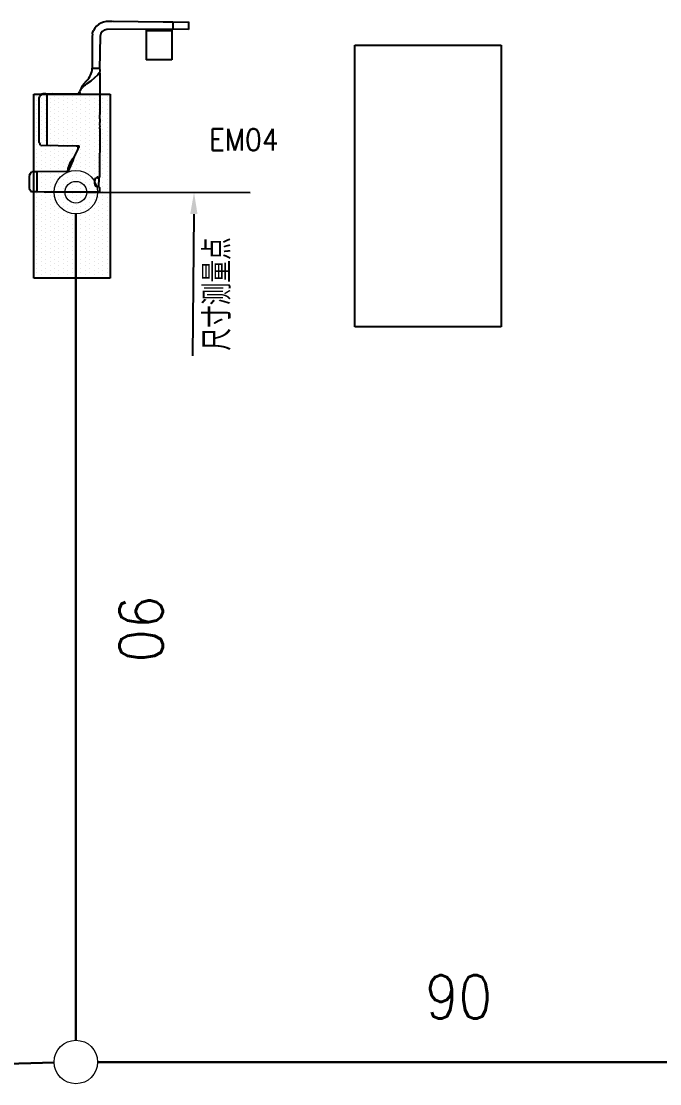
# Model space of a CAD drawing. Header units: inches. Extents: x 47316 to 59086, y 3141 to 11743.
# Drawn here: x 51730.7 to 51804.2, y 11268.4 to 11390.5 of the extents above; entities that cross this region are included whole.
import ezdxf

# ---------------------------------------------------------------- set-up
doc = ezdxf.new("R2010")
doc.units = ezdxf.units.IN
doc.header["$MEASUREMENT"] = 0
doc.styles.get("Standard").update_dxf_attribs({"font": ''})
doc.styles.add('样式 100', font='SimSun.ttf', dxfattribs={"width": 0.7, "height": 3.5})
doc.styles.get('Standard').set_extended_font_data('SimSun')
doc.linetypes.add('_VH_FELT_TAPE', pattern='A,0.4,-0.7,["FELT",Standard,S=0.3,R=0,X=-0.5,Y=-0.15],-0.7', length=1.8)

msp = doc.modelspace()

# ---------------------------------------------------------------- linework, layer by layer
at = {"color": 0, "linetype": 'Continuous', "lineweight": -3}
for p, q in [((51741.13, 11390.49), (51741.16, 11390.52)), ((51741.16, 11390.52), (51741.23, 11390.52)), ((51741.23, 11390.52), (51741.26, 11390.49)), ((51741.26, 11390.49), (51741.32, 11390.52)), ((51741.32, 11390.52), (51747.06, 11390.47)), ((51747.06, 11390.47), (51748.14, 11390.44)), ((51748.14, 11390.44), (51748.2, 11390.42)), ((51748.17, 11390.42), (51748.17, 11389.61)), ((51748.2, 11390.42), (51749.97, 11390.46)), ((51749.97, 11390.46), (51749.97, 11389.64)), ((51738.9, 11389.08), (51739.06, 11389.45)), ((51738.9, 11389.08), (51738.93, 11389.02)), ((51738.93, 11388.92), (51738.9, 11388.89)), ((51738.9, 11388.89), (51738.9, 11385.12)), ((51738.93, 11389.02), (51738.93, 11388.92)), ((51739.8, 11388.82), (51739.75, 11385.02)), ((51749.98, 11389.58), (51740.57, 11389.61)), ((51740.57, 11389.61), (51740.57, 11389.59)), ((51745.09, 11389.57), (51745.1, 11389.48)), ((51745.1, 11389.48), (51745.11, 11386.13)), ((51748.04, 11389.41), (51745.12, 11389.41)), ((51748.07, 11389.54), (51748.06, 11389.44)), ((51748.06, 11389.44), (51748.06, 11386.1)), ((51749.97, 11389.64), (51749.98, 11389.58)), ((51739.75, 11385.08), (51738.93, 11385.08)), ((51745.11, 11386.13), (51745.11, 11386.1)), ((51748.06, 11386.1), (51745.11, 11386.1)), ((51739.17, 11384), (51738.73, 11383.65)), ((51739.51, 11384.34), (51739.17, 11384)), ((51739.77, 11384.82), (51739.72, 11384.59)), ((51739.72, 11384.59), (51739.75, 11384.59)), ((51739.75, 11385.02), (51739.78, 11384.99)), ((51739.75, 11384.59), (51739.78, 11384.56)), ((51739.78, 11384.99), (51739.77, 11384.82)), ((51739.78, 11384.56), (51739.78, 11380.04)), ((51737.76, 11383.11), (51737.47, 11382.49)), ((51738.04, 11383.16), (51737.78, 11382.9)), ((51737.86, 11383.24), (51737.85, 11383.22)), ((51738.25, 11383.67), (51737.86, 11383.24)), ((51738.73, 11383.65), (51738.2, 11383.29)), ((51732.76, 11381.61), (51732.76, 11376.67)), ((51734.38, 11382.17), (51733.66, 11382.14)), ((51733.69, 11382.14), (51733.69, 11376.27)), ((51734.41, 11382.14), (51734.38, 11382.17)), ((51737.33, 11382.14), (51734.41, 11382.14)), ((51737.32, 11382.27), (51737.29, 11382.17)), ((51737.43, 11382.14), (51737.33, 11382.14)), ((51737.43, 11382.37), (51737.46, 11382.33)), ((51737.46, 11382.17), (51737.43, 11382.14)), ((51737.46, 11382.33), (51737.46, 11382.17)), ((51739.78, 11380.04), (51739.75, 11379.97)), ((51739.75, 11379.97), (51739.78, 11379.94)), ((51739.78, 11379.81), (51739.75, 11379.78)), ((51739.75, 11379.78), (51739.78, 11378.89)), ((51739.78, 11379.94), (51739.78, 11379.81)), ((51739.77, 11378.14), (51739.74, 11372.64)), ((51739.78, 11378.89), (51739.75, 11378.86)), ((51739.75, 11378.86), (51739.75, 11378.79)), ((51739.75, 11378.79), (51739.78, 11378.76)), ((51739.78, 11378.76), (51739.75, 11378.7)), ((51739.75, 11378.7), (51739.77, 11378.37)), ((51732.76, 11376.67), (51732.81, 11376.54)), ((51732.81, 11376.54), (51732.9, 11376.43)), ((51732.94, 11376.29), (51737.07, 11376.22)), ((51737.22, 11375.75), (51736.83, 11374.97)), ((51737.07, 11376.22), (51737.39, 11376.21)), ((51737.26, 11375.85), (51737.22, 11375.75)), ((51737.23, 11376.21), (51737.26, 11375.98)), ((51737.26, 11375.98), (51737.26, 11375.85)), ((51736.67, 11374.51), (51736.15, 11373.29)), ((51736.52, 11374.53), (51736.5, 11374.48)), ((51736.64, 11374.67), (51736.52, 11374.53)), ((51736.67, 11374.54), (51736.57, 11374.57)), ((51736.71, 11374.7), (51736.64, 11374.67)), ((51736.68, 11374.53), (51736.67, 11374.51)), ((51736.74, 11374.8), (51736.68, 11374.53)), ((51736.83, 11374.97), (51736.74, 11374.8)), ((51731.78, 11373), (51731.66, 11372.8)), ((51731.92, 11373.16), (51731.78, 11373)), ((51731.92, 11373.2), (51731.92, 11373.16)), ((51731.99, 11373.19), (51731.92, 11373.2)), ((51732.02, 11373.23), (51731.99, 11373.19)), ((51732.51, 11373.23), (51732.02, 11373.23)), ((51732.58, 11373.21), (51732.51, 11373.23)), ((51732.54, 11373.19), (51732.54, 11370.93)), ((51736.02, 11373.25), (51732.58, 11373.21)), ((51736.03, 11373.26), (51736.02, 11373.25)), ((51736.15, 11373.29), (51736.05, 11373.29)), ((51731.66, 11372.8), (51731.66, 11371.29)), ((51739.27, 11372.49), (51739.33, 11372.51)), ((51739.34, 11372.49), (51739.31, 11372.45)), ((51739.46, 11372.6), (51739.34, 11372.49)), ((51739.65, 11372.44), (51739.39, 11372.51)), ((51739.59, 11372.6), (51739.46, 11372.6)), ((51739.65, 11372.44), (51739.64, 11371.56)), ((51739.65, 11372.54), (51739.65, 11372.44)), ((51731.66, 11371.29), (51731.9, 11370.92)), ((51732.58, 11370.92), (51731.9, 11370.92)), ((51733.36, 11370.88), (51732.58, 11370.92)), ((51734.22, 11370.87), (51733.36, 11370.88)), ((51734.28, 11370.9), (51734.22, 11370.87)), ((51734.31, 11370.87), (51734.28, 11370.9)), ((51739.72, 11370.87), (51734.31, 11370.87)), ((51739.59, 11371.52), (51739.36, 11371.52)), ((51739.62, 11371.55), (51739.59, 11371.52)), ((51739.64, 11371.56), (51739.73, 11371.43)), ((51739.75, 11370.9), (51739.72, 11370.87)), ((51739.73, 11371.43), (51739.75, 11371.39)), ((51739.75, 11371.39), (51739.75, 11370.9))]:
    msp.add_line(p, q, dxfattribs=at)
at = {"color": 1, "lineweight": -3}
for p, q in [((51769.1, 11355.38), (51769.1, 11387.79)), ((51769.1, 11387.79), (51785.95, 11387.79)), ((51785.95, 11387.79), (51785.95, 11355.38)), ((51785.95, 11355.38), (51769.1, 11355.38))]:
    msp.add_line(p, q, dxfattribs=at)
at = {"color": 0}
for p, q in [((51732.17, 11361), (51732.17, 11382.14)), ((51732.17, 11382.14), (51740.98, 11382.14)), ((51732.52, 11381.91), (51732.52, 11381.91)), ((51733.03, 11381.66), (51733.03, 11381.66)), ((51733.54, 11381.91), (51733.54, 11381.91)), ((51734.05, 11381.66), (51734.05, 11381.66)), ((51734.55, 11381.91), (51734.55, 11381.91)), ((51735.06, 11381.66), (51735.06, 11381.66)), ((51735.57, 11381.91), (51735.57, 11381.91)), ((51736.07, 11381.66), (51736.07, 11381.66)), ((51736.58, 11381.91), (51736.58, 11381.91)), ((51737.09, 11381.66), (51737.09, 11381.66)), ((51737.59, 11381.91), (51737.59, 11381.91)), ((51738.1, 11381.66), (51738.1, 11381.66)), ((51738.61, 11381.91), (51738.61, 11381.91)), ((51739.12, 11381.66), (51739.12, 11381.66)), ((51739.62, 11381.91), (51739.62, 11381.91)), ((51740.13, 11381.66), (51740.13, 11381.66)), ((51740.64, 11381.91), (51740.64, 11381.91)), ((51740.98, 11382.14), (51740.98, 11361)), ((51732.52, 11381.4), (51732.52, 11381.4)), ((51732.52, 11380.9), (51732.52, 11380.9)), ((51732.52, 11380.39), (51732.52, 11380.39)), ((51733.03, 11381.15), (51733.03, 11381.15)), ((51733.03, 11380.64), (51733.03, 11380.64)), ((51733.54, 11381.4), (51733.54, 11381.4)), ((51733.54, 11380.9), (51733.54, 11380.9)), ((51733.54, 11380.39), (51733.54, 11380.39)), ((51734.05, 11381.15), (51734.05, 11381.15)), ((51734.05, 11380.64), (51734.05, 11380.64)), ((51734.55, 11381.4), (51734.55, 11381.4)), ((51734.55, 11380.9), (51734.55, 11380.9)), ((51734.55, 11380.39), (51734.55, 11380.39)), ((51735.06, 11381.15), (51735.06, 11381.15)), ((51735.06, 11380.64), (51735.06, 11380.64)), ((51735.57, 11381.4), (51735.57, 11381.4)), ((51735.57, 11380.9), (51735.57, 11380.9)), ((51735.57, 11380.39), (51735.57, 11380.39)), ((51736.07, 11381.15), (51736.07, 11381.15)), ((51736.07, 11380.64), (51736.07, 11380.64)), ((51736.58, 11381.4), (51736.58, 11381.4)), ((51736.58, 11380.9), (51736.58, 11380.9)), ((51736.58, 11380.39), (51736.58, 11380.39)), ((51737.09, 11381.15), (51737.09, 11381.15)), ((51737.09, 11380.64), (51737.09, 11380.64)), ((51737.59, 11381.4), (51737.59, 11381.4)), ((51737.59, 11380.9), (51737.59, 11380.9)), ((51737.59, 11380.39), (51737.59, 11380.39)), ((51738.1, 11381.15), (51738.1, 11381.15)), ((51738.1, 11380.64), (51738.1, 11380.64)), ((51738.61, 11381.4), (51738.61, 11381.4)), ((51738.61, 11380.9), (51738.61, 11380.9)), ((51738.61, 11380.39), (51738.61, 11380.39)), ((51739.12, 11381.15), (51739.12, 11381.15)), ((51739.12, 11380.64), (51739.12, 11380.64)), ((51739.62, 11381.4), (51739.62, 11381.4)), ((51739.62, 11380.9), (51739.62, 11380.9)), ((51739.62, 11380.39), (51739.62, 11380.39)), ((51740.13, 11381.15), (51740.13, 11381.15)), ((51740.13, 11380.64), (51740.13, 11380.64)), ((51740.64, 11381.4), (51740.64, 11381.4)), ((51740.64, 11380.9), (51740.64, 11380.9)), ((51740.64, 11380.39), (51740.64, 11380.39)), ((51732.52, 11379.88), (51732.52, 11379.88)), ((51732.52, 11379.38), (51732.52, 11379.38)), ((51733.03, 11380.14), (51733.03, 11380.14)), ((51733.03, 11379.63), (51733.03, 11379.63)), ((51733.03, 11379.12), (51733.03, 11379.12)), ((51733.54, 11379.88), (51733.54, 11379.88)), ((51733.54, 11379.38), (51733.54, 11379.38)), ((51734.05, 11380.14), (51734.05, 11380.14)), ((51734.05, 11379.63), (51734.05, 11379.63)), ((51734.05, 11379.12), (51734.05, 11379.12)), ((51734.55, 11379.88), (51734.55, 11379.88)), ((51734.55, 11379.38), (51734.55, 11379.38)), ((51735.06, 11380.14), (51735.06, 11380.14)), ((51735.06, 11379.63), (51735.06, 11379.63)), ((51735.06, 11379.12), (51735.06, 11379.12)), ((51735.57, 11379.88), (51735.57, 11379.88)), ((51735.57, 11379.38), (51735.57, 11379.38)), ((51736.07, 11380.14), (51736.07, 11380.14)), ((51736.07, 11379.63), (51736.07, 11379.63)), ((51736.07, 11379.12), (51736.07, 11379.12)), ((51736.58, 11379.88), (51736.58, 11379.88)), ((51736.58, 11379.38), (51736.58, 11379.38)), ((51737.09, 11380.14), (51737.09, 11380.14)), ((51737.09, 11379.63), (51737.09, 11379.63)), ((51737.09, 11379.12), (51737.09, 11379.12)), ((51737.59, 11379.88), (51737.59, 11379.88)), ((51737.59, 11379.38), (51737.59, 11379.38)), ((51738.1, 11380.14), (51738.1, 11380.14)), ((51738.1, 11379.63), (51738.1, 11379.63)), ((51738.1, 11379.12), (51738.1, 11379.12)), ((51738.61, 11379.88), (51738.61, 11379.88)), ((51738.61, 11379.38), (51738.61, 11379.38)), ((51739.12, 11380.14), (51739.12, 11380.14)), ((51739.12, 11379.63), (51739.12, 11379.63)), ((51739.12, 11379.12), (51739.12, 11379.12)), ((51739.62, 11379.88), (51739.62, 11379.88)), ((51739.62, 11379.38), (51739.62, 11379.38)), ((51740.13, 11380.14), (51740.13, 11380.14)), ((51740.13, 11379.63), (51740.13, 11379.63)), ((51740.13, 11379.12), (51740.13, 11379.12)), ((51740.64, 11379.88), (51740.64, 11379.88)), ((51740.64, 11379.38), (51740.64, 11379.38)), ((51732.52, 11378.87), (51732.52, 11378.87)), ((51732.52, 11378.36), (51732.52, 11378.36)), ((51732.52, 11377.86), (51732.52, 11377.86)), ((51733.03, 11378.62), (51733.03, 11378.62)), ((51733.03, 11378.11), (51733.03, 11378.11)), ((51733.54, 11378.87), (51733.54, 11378.87)), ((51733.54, 11378.36), (51733.54, 11378.36)), ((51733.54, 11377.86), (51733.54, 11377.86)), ((51734.05, 11378.62), (51734.05, 11378.62)), ((51734.05, 11378.11), (51734.05, 11378.11)), ((51734.55, 11378.87), (51734.55, 11378.87)), ((51734.55, 11378.36), (51734.55, 11378.36)), ((51734.55, 11377.86), (51734.55, 11377.86)), ((51735.06, 11378.62), (51735.06, 11378.62)), ((51735.06, 11378.11), (51735.06, 11378.11)), ((51735.57, 11378.87), (51735.57, 11378.87)), ((51735.57, 11378.36), (51735.57, 11378.36)), ((51735.57, 11377.86), (51735.57, 11377.86)), ((51736.07, 11378.62), (51736.07, 11378.62)), ((51736.07, 11378.11), (51736.07, 11378.11)), ((51736.58, 11378.87), (51736.58, 11378.87)), ((51736.58, 11378.36), (51736.58, 11378.36)), ((51736.58, 11377.86), (51736.58, 11377.86)), ((51737.09, 11378.62), (51737.09, 11378.62)), ((51737.09, 11378.11), (51737.09, 11378.11)), ((51737.59, 11378.87), (51737.59, 11378.87)), ((51737.59, 11378.36), (51737.59, 11378.36)), ((51737.59, 11377.86), (51737.59, 11377.86)), ((51738.1, 11378.62), (51738.1, 11378.62)), ((51738.1, 11378.11), (51738.1, 11378.11)), ((51738.61, 11378.87), (51738.61, 11378.87)), ((51738.61, 11378.36), (51738.61, 11378.36)), ((51738.61, 11377.86), (51738.61, 11377.86)), ((51739.12, 11378.62), (51739.12, 11378.62)), ((51739.12, 11378.11), (51739.12, 11378.11)), ((51739.62, 11378.87), (51739.62, 11378.87)), ((51739.62, 11378.36), (51739.62, 11378.36)), ((51739.62, 11377.86), (51739.62, 11377.86)), ((51740.13, 11378.62), (51740.13, 11378.62)), ((51740.13, 11378.11), (51740.13, 11378.11)), ((51740.64, 11378.87), (51740.64, 11378.87)), ((51740.64, 11378.36), (51740.64, 11378.36)), ((51740.64, 11377.86), (51740.64, 11377.86)), ((51732.52, 11377.35), (51732.52, 11377.35)), ((51732.52, 11376.84), (51732.52, 11376.84)), ((51733.03, 11377.6), (51733.03, 11377.6)), ((51733.03, 11377.1), (51733.03, 11377.1)), ((51733.03, 11376.59), (51733.03, 11376.59)), ((51733.54, 11377.35), (51733.54, 11377.35)), ((51733.54, 11376.84), (51733.54, 11376.84)), ((51734.05, 11377.6), (51734.05, 11377.6)), ((51734.05, 11377.1), (51734.05, 11377.1)), ((51734.05, 11376.59), (51734.05, 11376.59)), ((51734.55, 11377.35), (51734.55, 11377.35)), ((51734.55, 11376.84), (51734.55, 11376.84)), ((51735.06, 11377.6), (51735.06, 11377.6)), ((51735.06, 11377.1), (51735.06, 11377.1)), ((51735.06, 11376.59), (51735.06, 11376.59)), ((51735.57, 11377.35), (51735.57, 11377.35)), ((51735.57, 11376.84), (51735.57, 11376.84)), ((51736.07, 11377.6), (51736.07, 11377.6)), ((51736.07, 11377.1), (51736.07, 11377.1)), ((51736.07, 11376.59), (51736.07, 11376.59)), ((51736.58, 11377.35), (51736.58, 11377.35)), ((51736.58, 11376.84), (51736.58, 11376.84)), ((51737.09, 11377.6), (51737.09, 11377.6)), ((51737.09, 11377.1), (51737.09, 11377.1)), ((51737.09, 11376.59), (51737.09, 11376.59)), ((51737.59, 11377.35), (51737.59, 11377.35)), ((51737.59, 11376.84), (51737.59, 11376.84)), ((51738.1, 11377.6), (51738.1, 11377.6)), ((51738.1, 11377.1), (51738.1, 11377.1)), ((51738.1, 11376.59), (51738.1, 11376.59)), ((51738.61, 11377.35), (51738.61, 11377.35)), ((51738.61, 11376.84), (51738.61, 11376.84)), ((51739.12, 11377.6), (51739.12, 11377.6)), ((51739.12, 11377.1), (51739.12, 11377.1)), ((51739.12, 11376.59), (51739.12, 11376.59)), ((51739.62, 11377.35), (51739.62, 11377.35)), ((51739.62, 11376.84), (51739.62, 11376.84)), ((51740.13, 11377.6), (51740.13, 11377.6)), ((51740.13, 11377.1), (51740.13, 11377.1)), ((51740.13, 11376.59), (51740.13, 11376.59)), ((51740.64, 11377.35), (51740.64, 11377.35)), ((51740.64, 11376.84), (51740.64, 11376.84)), ((51732.52, 11376.33), (51732.52, 11376.33)), ((51732.52, 11375.83), (51732.52, 11375.83)), ((51732.52, 11375.32), (51732.52, 11375.32)), ((51733.03, 11376.08), (51733.03, 11376.08)), ((51733.03, 11375.57), (51733.03, 11375.57)), ((51733.54, 11376.33), (51733.54, 11376.33)), ((51733.54, 11375.83), (51733.54, 11375.83)), ((51733.54, 11375.32), (51733.54, 11375.32)), ((51734.05, 11376.08), (51734.05, 11376.08)), ((51734.05, 11375.57), (51734.05, 11375.57)), ((51734.55, 11376.33), (51734.55, 11376.33)), ((51734.55, 11375.83), (51734.55, 11375.83)), ((51734.55, 11375.32), (51734.55, 11375.32)), ((51735.06, 11376.08), (51735.06, 11376.08)), ((51735.06, 11375.57), (51735.06, 11375.57)), ((51735.57, 11376.33), (51735.57, 11376.33)), ((51735.57, 11375.83), (51735.57, 11375.83)), ((51735.57, 11375.32), (51735.57, 11375.32)), ((51736.07, 11376.08), (51736.07, 11376.08)), ((51736.07, 11375.57), (51736.07, 11375.57)), ((51736.58, 11376.33), (51736.58, 11376.33)), ((51736.58, 11375.83), (51736.58, 11375.83)), ((51736.58, 11375.32), (51736.58, 11375.32)), ((51737.09, 11376.08), (51737.09, 11376.08)), ((51737.09, 11375.57), (51737.09, 11375.57)), ((51737.59, 11376.33), (51737.59, 11376.33)), ((51737.59, 11375.83), (51737.59, 11375.83)), ((51737.59, 11375.32), (51737.59, 11375.32)), ((51738.1, 11376.08), (51738.1, 11376.08)), ((51738.1, 11375.57), (51738.1, 11375.57)), ((51738.61, 11376.33), (51738.61, 11376.33)), ((51738.61, 11375.83), (51738.61, 11375.83)), ((51738.61, 11375.32), (51738.61, 11375.32)), ((51739.12, 11376.08), (51739.12, 11376.08)), ((51739.12, 11375.57), (51739.12, 11375.57)), ((51739.62, 11376.33), (51739.62, 11376.33)), ((51739.62, 11375.83), (51739.62, 11375.83)), ((51739.62, 11375.32), (51739.62, 11375.32)), ((51740.13, 11376.08), (51740.13, 11376.08)), ((51740.13, 11375.57), (51740.13, 11375.57)), ((51740.64, 11376.33), (51740.64, 11376.33)), ((51740.64, 11375.83), (51740.64, 11375.83)), ((51740.64, 11375.32), (51740.64, 11375.32)), ((51732.52, 11374.81), (51732.52, 11374.81)), ((51732.52, 11374.31), (51732.52, 11374.31)), ((51733.03, 11375.07), (51733.03, 11375.07)), ((51733.03, 11374.56), (51733.03, 11374.56)), ((51733.54, 11374.81), (51733.54, 11374.81)), ((51733.54, 11374.31), (51733.54, 11374.31)), ((51734.05, 11375.07), (51734.05, 11375.07)), ((51734.05, 11374.56), (51734.05, 11374.56)), ((51734.55, 11374.81), (51734.55, 11374.81)), ((51734.55, 11374.31), (51734.55, 11374.31)), ((51735.06, 11375.07), (51735.06, 11375.07)), ((51735.06, 11374.56), (51735.06, 11374.56)), ((51735.57, 11374.81), (51735.57, 11374.81)), ((51735.57, 11374.31), (51735.57, 11374.31)), ((51736.07, 11375.07), (51736.07, 11375.07)), ((51736.07, 11374.56), (51736.07, 11374.56)), ((51736.58, 11374.81), (51736.58, 11374.81)), ((51736.58, 11374.31), (51736.58, 11374.31)), ((51737.09, 11375.07), (51737.09, 11375.07)), ((51737.09, 11374.56), (51737.09, 11374.56)), ((51737.59, 11374.81), (51737.59, 11374.81)), ((51737.59, 11374.31), (51737.59, 11374.31)), ((51738.1, 11375.07), (51738.1, 11375.07)), ((51738.1, 11374.56), (51738.1, 11374.56)), ((51738.61, 11374.81), (51738.61, 11374.81)), ((51738.61, 11374.31), (51738.61, 11374.31)), ((51739.12, 11375.07), (51739.12, 11375.07)), ((51739.12, 11374.56), (51739.12, 11374.56)), ((51739.62, 11374.81), (51739.62, 11374.81)), ((51739.62, 11374.31), (51739.62, 11374.31)), ((51740.13, 11375.07), (51740.13, 11375.07)), ((51740.13, 11374.56), (51740.13, 11374.56)), ((51740.64, 11374.81), (51740.64, 11374.81)), ((51740.64, 11374.31), (51740.64, 11374.31)), ((51732.52, 11373.8), (51732.52, 11373.8)), ((51732.52, 11373.29), (51732.52, 11373.29)), ((51733.03, 11374.05), (51733.03, 11374.05)), ((51733.03, 11373.55), (51733.03, 11373.55)), ((51733.03, 11373.04), (51733.03, 11373.04)), ((51733.54, 11373.8), (51733.54, 11373.8)), ((51733.54, 11373.29), (51733.54, 11373.29)), ((51734.05, 11374.05), (51734.05, 11374.05)), ((51734.05, 11373.55), (51734.05, 11373.55)), ((51734.05, 11373.04), (51734.05, 11373.04)), ((51734.55, 11373.8), (51734.55, 11373.8)), ((51734.55, 11373.29), (51734.55, 11373.29)), ((51735.06, 11374.05), (51735.06, 11374.05)), ((51735.06, 11373.55), (51735.06, 11373.55)), ((51735.06, 11373.04), (51735.06, 11373.04)), ((51735.57, 11373.8), (51735.57, 11373.8)), ((51735.57, 11373.29), (51735.57, 11373.29)), ((51736.07, 11374.05), (51736.07, 11374.05)), ((51736.07, 11373.55), (51736.07, 11373.55)), ((51736.07, 11373.04), (51736.07, 11373.04)), ((51736.58, 11373.8), (51736.58, 11373.8)), ((51736.58, 11373.29), (51736.58, 11373.29)), ((51737.09, 11374.05), (51737.09, 11374.05)), ((51737.09, 11373.55), (51737.09, 11373.55)), ((51737.09, 11373.04), (51737.09, 11373.04)), ((51737.59, 11373.8), (51737.59, 11373.8)), ((51737.59, 11373.29), (51737.59, 11373.29)), ((51738.1, 11374.05), (51738.1, 11374.05)), ((51738.1, 11373.55), (51738.1, 11373.55)), ((51738.1, 11373.04), (51738.1, 11373.04)), ((51738.61, 11373.8), (51738.61, 11373.8)), ((51738.61, 11373.29), (51738.61, 11373.29)), ((51739.12, 11374.05), (51739.12, 11374.05)), ((51739.12, 11373.55), (51739.12, 11373.55)), ((51739.12, 11373.04), (51739.12, 11373.04)), ((51739.62, 11373.8), (51739.62, 11373.8)), ((51739.62, 11373.29), (51739.62, 11373.29)), ((51740.13, 11374.05), (51740.13, 11374.05)), ((51740.13, 11373.55), (51740.13, 11373.55)), ((51740.13, 11373.04), (51740.13, 11373.04)), ((51740.64, 11373.8), (51740.64, 11373.8)), ((51740.64, 11373.29), (51740.64, 11373.29)), ((51732.52, 11372.79), (51732.52, 11372.79)), ((51732.52, 11372.28), (51732.52, 11372.28)), ((51732.52, 11371.77), (51732.52, 11371.77)), ((51733.03, 11372.53), (51733.03, 11372.53)), ((51733.03, 11372.03), (51733.03, 11372.03)), ((51733.54, 11372.79), (51733.54, 11372.79)), ((51733.54, 11372.28), (51733.54, 11372.28)), ((51733.54, 11371.77), (51733.54, 11371.77)), ((51734.05, 11372.53), (51734.05, 11372.53)), ((51734.05, 11372.03), (51734.05, 11372.03)), ((51734.55, 11372.79), (51734.55, 11372.79)), ((51734.55, 11372.28), (51734.55, 11372.28)), ((51734.55, 11371.77), (51734.55, 11371.77)), ((51735.06, 11372.53), (51735.06, 11372.53)), ((51735.06, 11372.03), (51735.06, 11372.03)), ((51735.57, 11372.79), (51735.57, 11372.79)), ((51735.57, 11372.28), (51735.57, 11372.28)), ((51735.57, 11371.77), (51735.57, 11371.77)), ((51736.07, 11372.53), (51736.07, 11372.53)), ((51736.07, 11372.03), (51736.07, 11372.03)), ((51736.58, 11372.79), (51736.58, 11372.79)), ((51736.58, 11372.28), (51736.58, 11372.28)), ((51736.58, 11371.77), (51736.58, 11371.77)), ((51737.09, 11372.53), (51737.09, 11372.53)), ((51737.09, 11372.03), (51737.09, 11372.03)), ((51737.59, 11372.79), (51737.59, 11372.79)), ((51737.59, 11372.28), (51737.59, 11372.28)), ((51737.59, 11371.77), (51737.59, 11371.77)), ((51738.1, 11372.53), (51738.1, 11372.53)), ((51738.1, 11372.03), (51738.1, 11372.03)), ((51738.61, 11372.79), (51738.61, 11372.79)), ((51738.61, 11372.28), (51738.61, 11372.28)), ((51738.61, 11371.77), (51738.61, 11371.77)), ((51739.12, 11372.53), (51739.12, 11372.53)), ((51739.12, 11372.03), (51739.12, 11372.03)), ((51739.62, 11372.79), (51739.62, 11372.79)), ((51739.62, 11372.28), (51739.62, 11372.28)), ((51739.62, 11371.77), (51739.62, 11371.77)), ((51740.13, 11372.53), (51740.13, 11372.53)), ((51740.13, 11372.03), (51740.13, 11372.03)), ((51740.64, 11372.79), (51740.64, 11372.79)), ((51740.64, 11372.28), (51740.64, 11372.28)), ((51740.64, 11371.77), (51740.64, 11371.77)), ((51732.52, 11371.26), (51732.52, 11371.26)), ((51732.52, 11370.76), (51732.52, 11370.76)), ((51733.03, 11371.52), (51733.03, 11371.52)), ((51733.03, 11371.01), (51733.03, 11371.01)), ((51733.03, 11370.5), (51733.03, 11370.5)), ((51733.54, 11371.26), (51733.54, 11371.26)), ((51733.54, 11370.76), (51733.54, 11370.76)), ((51734.05, 11371.52), (51734.05, 11371.52)), ((51734.05, 11371.01), (51734.05, 11371.01)), ((51734.05, 11370.5), (51734.05, 11370.5)), ((51734.55, 11371.26), (51734.55, 11371.26)), ((51734.55, 11370.76), (51734.55, 11370.76)), ((51735.06, 11371.52), (51735.06, 11371.52)), ((51735.06, 11371.01), (51735.06, 11371.01)), ((51735.06, 11370.5), (51735.06, 11370.5)), ((51735.57, 11371.26), (51735.57, 11371.26)), ((51735.57, 11370.76), (51735.57, 11370.76)), ((51736.07, 11371.52), (51736.07, 11371.52)), ((51736.07, 11371.01), (51736.07, 11371.01)), ((51736.07, 11370.5), (51736.07, 11370.5)), ((51736.58, 11371.26), (51736.58, 11371.26)), ((51736.58, 11370.76), (51736.58, 11370.76)), ((51737.09, 11371.52), (51737.09, 11371.52)), ((51737.09, 11371.01), (51737.09, 11371.01)), ((51737.09, 11370.5), (51737.09, 11370.5)), ((51737.59, 11371.26), (51737.59, 11371.26)), ((51737.59, 11370.76), (51737.59, 11370.76)), ((51738.1, 11371.52), (51738.1, 11371.52)), ((51738.1, 11371.01), (51738.1, 11371.01)), ((51738.1, 11370.5), (51738.1, 11370.5)), ((51738.61, 11371.26), (51738.61, 11371.26)), ((51738.61, 11370.76), (51738.61, 11370.76)), ((51739.12, 11371.52), (51739.12, 11371.52)), ((51739.12, 11371.01), (51739.12, 11371.01)), ((51739.12, 11370.5), (51739.12, 11370.5)), ((51739.62, 11371.26), (51739.62, 11371.26)), ((51739.62, 11370.76), (51739.62, 11370.76)), ((51740.13, 11371.52), (51740.13, 11371.52)), ((51740.13, 11371.01), (51740.13, 11371.01)), ((51740.13, 11370.5), (51740.13, 11370.5)), ((51740.64, 11371.26), (51740.64, 11371.26)), ((51740.64, 11370.76), (51740.64, 11370.76)), ((51732.52, 11370.25), (51732.52, 11370.25)), ((51732.52, 11369.74), (51732.52, 11369.74)), ((51732.52, 11369.24), (51732.52, 11369.24)), ((51733.03, 11370), (51733.03, 11370)), ((51733.03, 11369.49), (51733.03, 11369.49)), ((51733.54, 11370.25), (51733.54, 11370.25)), ((51733.54, 11369.74), (51733.54, 11369.74)), ((51733.54, 11369.24), (51733.54, 11369.24)), ((51734.05, 11370), (51734.05, 11370)), ((51734.05, 11369.49), (51734.05, 11369.49)), ((51734.55, 11370.25), (51734.55, 11370.25)), ((51734.55, 11369.74), (51734.55, 11369.74)), ((51734.55, 11369.24), (51734.55, 11369.24)), ((51735.06, 11370), (51735.06, 11370)), ((51735.06, 11369.49), (51735.06, 11369.49)), ((51735.57, 11370.25), (51735.57, 11370.25)), ((51735.57, 11369.74), (51735.57, 11369.74)), ((51735.57, 11369.24), (51735.57, 11369.24)), ((51736.07, 11370), (51736.07, 11370)), ((51736.07, 11369.49), (51736.07, 11369.49)), ((51736.58, 11370.25), (51736.58, 11370.25)), ((51736.58, 11369.74), (51736.58, 11369.74)), ((51736.58, 11369.24), (51736.58, 11369.24)), ((51737.09, 11370), (51737.09, 11370)), ((51737.09, 11369.49), (51737.09, 11369.49)), ((51737.59, 11370.25), (51737.59, 11370.25)), ((51737.59, 11369.74), (51737.59, 11369.74)), ((51737.59, 11369.24), (51737.59, 11369.24)), ((51738.1, 11370), (51738.1, 11370)), ((51738.1, 11369.49), (51738.1, 11369.49)), ((51738.61, 11370.25), (51738.61, 11370.25)), ((51738.61, 11369.74), (51738.61, 11369.74)), ((51738.61, 11369.24), (51738.61, 11369.24)), ((51739.12, 11370), (51739.12, 11370)), ((51739.12, 11369.49), (51739.12, 11369.49)), ((51739.62, 11370.25), (51739.62, 11370.25)), ((51739.62, 11369.74), (51739.62, 11369.74)), ((51739.62, 11369.24), (51739.62, 11369.24)), ((51740.13, 11370), (51740.13, 11370)), ((51740.13, 11369.49), (51740.13, 11369.49)), ((51740.64, 11370.25), (51740.64, 11370.25)), ((51740.64, 11369.74), (51740.64, 11369.74)), ((51740.64, 11369.24), (51740.64, 11369.24)), ((51732.52, 11368.73), (51732.52, 11368.73)), ((51732.52, 11368.22), (51732.52, 11368.22)), ((51733.03, 11368.98), (51733.03, 11368.98)), ((51733.03, 11368.48), (51733.03, 11368.48)), ((51733.54, 11368.73), (51733.54, 11368.73)), ((51733.54, 11368.22), (51733.54, 11368.22)), ((51734.05, 11368.98), (51734.05, 11368.98)), ((51734.05, 11368.48), (51734.05, 11368.48)), ((51734.55, 11368.73), (51734.55, 11368.73)), ((51734.55, 11368.22), (51734.55, 11368.22)), ((51735.06, 11368.98), (51735.06, 11368.98)), ((51735.06, 11368.48), (51735.06, 11368.48)), ((51735.57, 11368.73), (51735.57, 11368.73)), ((51735.57, 11368.22), (51735.57, 11368.22)), ((51736.07, 11368.98), (51736.07, 11368.98)), ((51736.07, 11368.48), (51736.07, 11368.48)), ((51736.58, 11368.73), (51736.58, 11368.73)), ((51736.58, 11368.22), (51736.58, 11368.22)), ((51737.09, 11368.98), (51737.09, 11368.98)), ((51737.09, 11368.48), (51737.09, 11368.48)), ((51737.59, 11368.73), (51737.59, 11368.73)), ((51737.59, 11368.22), (51737.59, 11368.22)), ((51738.1, 11368.98), (51738.1, 11368.98)), ((51738.1, 11368.48), (51738.1, 11368.48)), ((51738.61, 11368.73), (51738.61, 11368.73)), ((51738.61, 11368.22), (51738.61, 11368.22)), ((51739.12, 11368.98), (51739.12, 11368.98)), ((51739.12, 11368.48), (51739.12, 11368.48)), ((51739.62, 11368.73), (51739.62, 11368.73)), ((51739.62, 11368.22), (51739.62, 11368.22)), ((51740.13, 11368.98), (51740.13, 11368.98)), ((51740.13, 11368.48), (51740.13, 11368.48)), ((51740.64, 11368.73), (51740.64, 11368.73)), ((51740.64, 11368.22), (51740.64, 11368.22)), ((51732.52, 11367.72), (51732.52, 11367.72)), ((51732.52, 11367.21), (51732.52, 11367.21)), ((51733.03, 11367.97), (51733.03, 11367.97)), ((51733.03, 11367.46), (51733.03, 11367.46)), ((51733.03, 11366.96), (51733.03, 11366.96)), ((51733.54, 11367.72), (51733.54, 11367.72)), ((51733.54, 11367.21), (51733.54, 11367.21)), ((51734.05, 11367.97), (51734.05, 11367.97)), ((51734.05, 11367.46), (51734.05, 11367.46)), ((51734.05, 11366.96), (51734.05, 11366.96)), ((51734.55, 11367.72), (51734.55, 11367.72)), ((51734.55, 11367.21), (51734.55, 11367.21)), ((51735.06, 11367.97), (51735.06, 11367.97)), ((51735.06, 11367.46), (51735.06, 11367.46)), ((51735.06, 11366.96), (51735.06, 11366.96)), ((51735.57, 11367.72), (51735.57, 11367.72)), ((51735.57, 11367.21), (51735.57, 11367.21)), ((51736.07, 11367.97), (51736.07, 11367.97)), ((51736.07, 11367.46), (51736.07, 11367.46)), ((51736.07, 11366.96), (51736.07, 11366.96)), ((51736.58, 11367.72), (51736.58, 11367.72)), ((51736.58, 11367.21), (51736.58, 11367.21)), ((51737.09, 11367.97), (51737.09, 11367.97)), ((51737.09, 11367.46), (51737.09, 11367.46)), ((51737.09, 11366.96), (51737.09, 11366.96)), ((51737.59, 11367.72), (51737.59, 11367.72)), ((51737.59, 11367.21), (51737.59, 11367.21)), ((51738.1, 11367.97), (51738.1, 11367.97)), ((51738.1, 11367.46), (51738.1, 11367.46)), ((51738.1, 11366.96), (51738.1, 11366.96)), ((51738.61, 11367.72), (51738.61, 11367.72)), ((51738.61, 11367.21), (51738.61, 11367.21)), ((51739.12, 11367.97), (51739.12, 11367.97)), ((51739.12, 11367.46), (51739.12, 11367.46)), ((51739.12, 11366.96), (51739.12, 11366.96)), ((51739.62, 11367.72), (51739.62, 11367.72)), ((51739.62, 11367.21), (51739.62, 11367.21)), ((51740.13, 11367.97), (51740.13, 11367.97)), ((51740.13, 11367.46), (51740.13, 11367.46)), ((51740.13, 11366.96), (51740.13, 11366.96)), ((51740.64, 11367.72), (51740.64, 11367.72)), ((51740.64, 11367.21), (51740.64, 11367.21)), ((51732.52, 11366.7), (51732.52, 11366.7)), ((51732.52, 11366.19), (51732.52, 11366.19)), ((51732.52, 11365.69), (51732.52, 11365.69)), ((51733.03, 11366.45), (51733.03, 11366.45)), ((51733.03, 11365.94), (51733.03, 11365.94)), ((51733.54, 11366.7), (51733.54, 11366.7)), ((51733.54, 11366.19), (51733.54, 11366.19)), ((51733.54, 11365.69), (51733.54, 11365.69)), ((51734.05, 11366.45), (51734.05, 11366.45)), ((51734.05, 11365.94), (51734.05, 11365.94)), ((51734.55, 11366.7), (51734.55, 11366.7)), ((51734.55, 11366.19), (51734.55, 11366.19)), ((51734.55, 11365.69), (51734.55, 11365.69)), ((51735.06, 11366.45), (51735.06, 11366.45)), ((51735.06, 11365.94), (51735.06, 11365.94)), ((51735.57, 11366.7), (51735.57, 11366.7)), ((51735.57, 11366.19), (51735.57, 11366.19)), ((51735.57, 11365.69), (51735.57, 11365.69)), ((51736.07, 11366.45), (51736.07, 11366.45)), ((51736.07, 11365.94), (51736.07, 11365.94)), ((51736.58, 11366.7), (51736.58, 11366.7)), ((51736.58, 11366.19), (51736.58, 11366.19)), ((51736.58, 11365.69), (51736.58, 11365.69)), ((51737.09, 11366.45), (51737.09, 11366.45)), ((51737.09, 11365.94), (51737.09, 11365.94)), ((51737.59, 11366.7), (51737.59, 11366.7)), ((51737.59, 11366.19), (51737.59, 11366.19)), ((51737.59, 11365.69), (51737.59, 11365.69)), ((51738.1, 11366.45), (51738.1, 11366.45)), ((51738.1, 11365.94), (51738.1, 11365.94)), ((51738.61, 11366.7), (51738.61, 11366.7)), ((51738.61, 11366.19), (51738.61, 11366.19)), ((51738.61, 11365.69), (51738.61, 11365.69)), ((51739.12, 11366.45), (51739.12, 11366.45)), ((51739.12, 11365.94), (51739.12, 11365.94)), ((51739.62, 11366.7), (51739.62, 11366.7)), ((51739.62, 11366.19), (51739.62, 11366.19)), ((51739.62, 11365.69), (51739.62, 11365.69)), ((51740.13, 11366.45), (51740.13, 11366.45)), ((51740.13, 11365.94), (51740.13, 11365.94)), ((51740.64, 11366.7), (51740.64, 11366.7)), ((51740.64, 11366.19), (51740.64, 11366.19)), ((51740.64, 11365.69), (51740.64, 11365.69)), ((51732.52, 11365.18), (51732.52, 11365.18)), ((51732.52, 11364.67), (51732.52, 11364.67)), ((51733.03, 11365.43), (51733.03, 11365.43)), ((51733.03, 11364.93), (51733.03, 11364.93)), ((51733.03, 11364.42), (51733.03, 11364.42)), ((51733.54, 11365.18), (51733.54, 11365.18)), ((51733.54, 11364.67), (51733.54, 11364.67)), ((51734.05, 11365.43), (51734.05, 11365.43)), ((51734.05, 11364.93), (51734.05, 11364.93)), ((51734.05, 11364.42), (51734.05, 11364.42)), ((51734.55, 11365.18), (51734.55, 11365.18)), ((51734.55, 11364.67), (51734.55, 11364.67)), ((51735.06, 11365.43), (51735.06, 11365.43)), ((51735.06, 11364.93), (51735.06, 11364.93)), ((51735.06, 11364.42), (51735.06, 11364.42)), ((51735.57, 11365.18), (51735.57, 11365.18)), ((51735.57, 11364.67), (51735.57, 11364.67)), ((51736.07, 11365.43), (51736.07, 11365.43)), ((51736.07, 11364.93), (51736.07, 11364.93)), ((51736.07, 11364.42), (51736.07, 11364.42)), ((51736.58, 11365.18), (51736.58, 11365.18)), ((51736.58, 11364.67), (51736.58, 11364.67)), ((51737.09, 11365.43), (51737.09, 11365.43)), ((51737.09, 11364.93), (51737.09, 11364.93)), ((51737.09, 11364.42), (51737.09, 11364.42)), ((51737.59, 11365.18), (51737.59, 11365.18)), ((51737.59, 11364.67), (51737.59, 11364.67)), ((51738.1, 11365.43), (51738.1, 11365.43)), ((51738.1, 11364.93), (51738.1, 11364.93)), ((51738.1, 11364.42), (51738.1, 11364.42)), ((51738.61, 11365.18), (51738.61, 11365.18)), ((51738.61, 11364.67), (51738.61, 11364.67)), ((51739.12, 11365.43), (51739.12, 11365.43)), ((51739.12, 11364.93), (51739.12, 11364.93)), ((51739.12, 11364.42), (51739.12, 11364.42)), ((51739.62, 11365.18), (51739.62, 11365.18)), ((51739.62, 11364.67), (51739.62, 11364.67)), ((51740.13, 11365.43), (51740.13, 11365.43)), ((51740.13, 11364.93), (51740.13, 11364.93)), ((51740.13, 11364.42), (51740.13, 11364.42)), ((51740.64, 11365.18), (51740.64, 11365.18)), ((51740.64, 11364.67), (51740.64, 11364.67)), ((51732.52, 11364.17), (51732.52, 11364.17)), ((51732.52, 11363.66), (51732.52, 11363.66)), ((51732.52, 11363.15), (51732.52, 11363.15)), ((51733.03, 11363.91), (51733.03, 11363.91)), ((51733.03, 11363.41), (51733.03, 11363.41)), ((51733.54, 11364.17), (51733.54, 11364.17)), ((51733.54, 11363.66), (51733.54, 11363.66)), ((51733.54, 11363.15), (51733.54, 11363.15)), ((51734.05, 11363.91), (51734.05, 11363.91)), ((51734.05, 11363.41), (51734.05, 11363.41)), ((51734.55, 11364.17), (51734.55, 11364.17)), ((51734.55, 11363.66), (51734.55, 11363.66)), ((51734.55, 11363.15), (51734.55, 11363.15)), ((51735.06, 11363.91), (51735.06, 11363.91)), ((51735.06, 11363.41), (51735.06, 11363.41)), ((51735.57, 11364.17), (51735.57, 11364.17)), ((51735.57, 11363.66), (51735.57, 11363.66)), ((51735.57, 11363.15), (51735.57, 11363.15)), ((51736.07, 11363.91), (51736.07, 11363.91)), ((51736.07, 11363.41), (51736.07, 11363.41)), ((51736.58, 11364.17), (51736.58, 11364.17)), ((51736.58, 11363.66), (51736.58, 11363.66)), ((51736.58, 11363.15), (51736.58, 11363.15)), ((51737.09, 11363.91), (51737.09, 11363.91)), ((51737.09, 11363.41), (51737.09, 11363.41)), ((51737.59, 11364.17), (51737.59, 11364.17)), ((51737.59, 11363.66), (51737.59, 11363.66)), ((51737.59, 11363.15), (51737.59, 11363.15)), ((51738.1, 11363.91), (51738.1, 11363.91)), ((51738.1, 11363.41), (51738.1, 11363.41)), ((51738.61, 11364.17), (51738.61, 11364.17)), ((51738.61, 11363.66), (51738.61, 11363.66)), ((51738.61, 11363.15), (51738.61, 11363.15)), ((51739.12, 11363.91), (51739.12, 11363.91)), ((51739.12, 11363.41), (51739.12, 11363.41)), ((51739.62, 11364.17), (51739.62, 11364.17)), ((51739.62, 11363.66), (51739.62, 11363.66)), ((51739.62, 11363.15), (51739.62, 11363.15)), ((51740.13, 11363.91), (51740.13, 11363.91)), ((51740.13, 11363.41), (51740.13, 11363.41)), ((51740.64, 11364.17), (51740.64, 11364.17)), ((51740.64, 11363.66), (51740.64, 11363.66)), ((51740.64, 11363.15), (51740.64, 11363.15)), ((51732.52, 11362.65), (51732.52, 11362.65)), ((51732.52, 11362.14), (51732.52, 11362.14)), ((51733.03, 11362.9), (51733.03, 11362.9)), ((51733.03, 11362.39), (51733.03, 11362.39)), ((51733.03, 11361.89), (51733.03, 11361.89)), ((51733.54, 11362.65), (51733.54, 11362.65)), ((51733.54, 11362.14), (51733.54, 11362.14)), ((51734.05, 11362.9), (51734.05, 11362.9)), ((51734.05, 11362.39), (51734.05, 11362.39)), ((51734.05, 11361.89), (51734.05, 11361.89)), ((51734.55, 11362.65), (51734.55, 11362.65)), ((51734.55, 11362.14), (51734.55, 11362.14)), ((51735.06, 11362.9), (51735.06, 11362.9)), ((51735.06, 11362.39), (51735.06, 11362.39)), ((51735.06, 11361.89), (51735.06, 11361.89)), ((51735.57, 11362.65), (51735.57, 11362.65)), ((51735.57, 11362.14), (51735.57, 11362.14)), ((51736.07, 11362.9), (51736.07, 11362.9)), ((51736.07, 11362.39), (51736.07, 11362.39)), ((51736.07, 11361.89), (51736.07, 11361.89)), ((51736.58, 11362.65), (51736.58, 11362.65)), ((51736.58, 11362.14), (51736.58, 11362.14)), ((51737.09, 11362.9), (51737.09, 11362.9)), ((51737.09, 11362.39), (51737.09, 11362.39)), ((51737.09, 11361.89), (51737.09, 11361.89)), ((51737.59, 11362.65), (51737.59, 11362.65)), ((51737.59, 11362.14), (51737.59, 11362.14)), ((51738.1, 11362.9), (51738.1, 11362.9)), ((51738.1, 11362.39), (51738.1, 11362.39)), ((51738.1, 11361.89), (51738.1, 11361.89)), ((51738.61, 11362.65), (51738.61, 11362.65)), ((51738.61, 11362.14), (51738.61, 11362.14)), ((51739.12, 11362.9), (51739.12, 11362.9)), ((51739.12, 11362.39), (51739.12, 11362.39)), ((51739.12, 11361.89), (51739.12, 11361.89)), ((51739.62, 11362.65), (51739.62, 11362.65)), ((51739.62, 11362.14), (51739.62, 11362.14)), ((51740.13, 11362.9), (51740.13, 11362.9)), ((51740.13, 11362.39), (51740.13, 11362.39)), ((51740.13, 11361.89), (51740.13, 11361.89)), ((51740.64, 11362.65), (51740.64, 11362.65)), ((51740.64, 11362.14), (51740.64, 11362.14)), ((51740.98, 11361), (51732.17, 11361)), ((51732.52, 11361.63), (51732.52, 11361.63)), ((51732.52, 11361.12), (51732.52, 11361.12)), ((51733.03, 11361.38), (51733.03, 11361.38)), ((51733.54, 11361.63), (51733.54, 11361.63)), ((51733.54, 11361.12), (51733.54, 11361.12)), ((51734.05, 11361.38), (51734.05, 11361.38)), ((51734.55, 11361.63), (51734.55, 11361.63)), ((51734.55, 11361.12), (51734.55, 11361.12)), ((51735.06, 11361.38), (51735.06, 11361.38)), ((51735.57, 11361.63), (51735.57, 11361.63)), ((51735.57, 11361.12), (51735.57, 11361.12)), ((51736.07, 11361.38), (51736.07, 11361.38)), ((51736.58, 11361.63), (51736.58, 11361.63)), ((51736.58, 11361.12), (51736.58, 11361.12)), ((51737.09, 11361.38), (51737.09, 11361.38)), ((51737.59, 11361.63), (51737.59, 11361.63)), ((51737.59, 11361.12), (51737.59, 11361.12)), ((51738.1, 11361.38), (51738.1, 11361.38)), ((51738.61, 11361.63), (51738.61, 11361.63)), ((51738.61, 11361.12), (51738.61, 11361.12)), ((51739.12, 11361.38), (51739.12, 11361.38)), ((51739.62, 11361.63), (51739.62, 11361.63)), ((51739.62, 11361.12), (51739.62, 11361.12)), ((51740.13, 11361.38), (51740.13, 11361.38)), ((51740.64, 11361.63), (51740.64, 11361.63)), ((51740.64, 11361.12), (51740.64, 11361.12))]:
    msp.add_line(p, q, dxfattribs=at)
at = {"color": 0, "lineweight": -3}
msp.add_line((51738.3, 11370.87), (51757.06, 11370.84), dxfattribs=at)
at = {"color": 142, "linetype": '_VH_FELT_TAPE', "lineweight": 30, "ltscale": 5}
for p, q in [((51737.02, 11273.39), (51737.02, 11368.37)), ((51734.52, 11270.82), (51688.59, 11269.57)), ((51822.11, 11270.89), (51739.52, 11270.89))]:
    msp.add_line(p, q, dxfattribs=at)
at = {"color": 7, "lineweight": -2}
msp.add_line((51750.59, 11368.35), (51750.44, 11352.07), dxfattribs=at)
at = {"color": 40, "linetype": 'Continuous', "lineweight": 15}
for centre, radius in [((51737.02, 11370.87), 2.5), ((51737.02, 11370.87), 1.25), ((51737.02, 11270.89), 2.5)]:
    msp.add_circle(centre, radius, dxfattribs=at)
at = {"color": 0, "linetype": 'Continuous', "lineweight": -3}
for centre, radius, start, end in [((51740.61, 11388.77), 1.7, 115.6515, 156.5864), ((51740.82, 11388.33), 2.18, 81.8311, 115.4804), ((51740.65, 11388.74), 0.852, 95.4734, 174.7145), ((51736.69, 11385.24), 2.22, 314.9671, 356.9279), ((51740.1, 11384.08), 0.642, 126.3897, 155.8413), ((51737.66, 11383.05), 0.194, 268.9282, 307.9417), ((51737.58, 11383.33), 0.286, 308.7654, 336.6783), ((51737.78, 11383.66), 0.562, 297.9129, 319.4067), ((51733.37, 11381.53), 0.615, 138.7615, 172.7476), ((51732.71, 11382.27), 0.379, 300.457, 339.9318), ((51733.38, 11380.59), 1.58, 79.801, 101.4651), ((51737.06, 11382.61), 0.426, 308.2247, 344.7849), ((51739.96, 11378.25), 0.221, 148.6713, 211.3287), ((51732.71, 11376.3), 0.226, 356.6664, 34.9675), ((51737.25, 11376.14), 0.161, 275.3382, 25.172), ((51738.71, 11372.94), 2.69, 145.2341, 173.2046), ((51739.71, 11371.95), 0.552, 170.0941, 231.018), ((51739.95, 11372.1), 0.787, 149.8477, 183.6713), ((51739.24, 11372.49), 0.0855, 261.5002, 328.0501), ((51739.66, 11372.62), 0.0756, 194.9571, 10.1571)]:
    msp.add_arc(centre, radius, start, end, dxfattribs=at)
at = {"color": 7, "lineweight": -2}
msp.add_solid([(51750.17, 11368.36), (51750.61, 11370.85), (51751.01, 11368.35)], dxfattribs=at)

# ---------------------------------------------------------------- texts
at = {"color": 0, "lineweight": -3, "width": 0.7}
msp.add_text('尺寸测量点', height=2.73, rotation=90, dxfattribs=at).set_placement((51754.53, 11352.66))
at = {"color": 21, "linetype": 'Continuous', "lineweight": 15, "insert": (51752.33, 11378.15), "char_height": 2.5, "width": 8.8929, "attachment_point": 1, "style": '样式 100'}
msp.add_mtext('\\Fromans.shx;\\W0.9000000000;\\T1.0000000000;\\o\\lEM04', dxfattribs=at)
at = {"color": 7, "linetype": '_VH_FELT_TAPE', "lineweight": 18, "ltscale": 5, "insert": (51747.02, 11324.52), "char_height": 5, "width": 8.5714, "attachment_point": 1, "rotation": 270, "style": '样式 100'}
msp.add_mtext('\\Fromans.shx;\\W0.9000000000;\\T1.0000000000;\\o\\l90', dxfattribs=at)
at = {"color": 7, "linetype": '_VH_FELT_TAPE', "lineweight": 18, "ltscale": 5, "insert": (51777.17, 11280.89), "char_height": 5, "width": 8.5714, "attachment_point": 1, "style": '样式 100'}
msp.add_mtext('\\Fromans.shx;\\W0.9000000000;\\T1.0000000000;\\o\\l90', dxfattribs=at)

doc.saveas('drawing.dxf')
